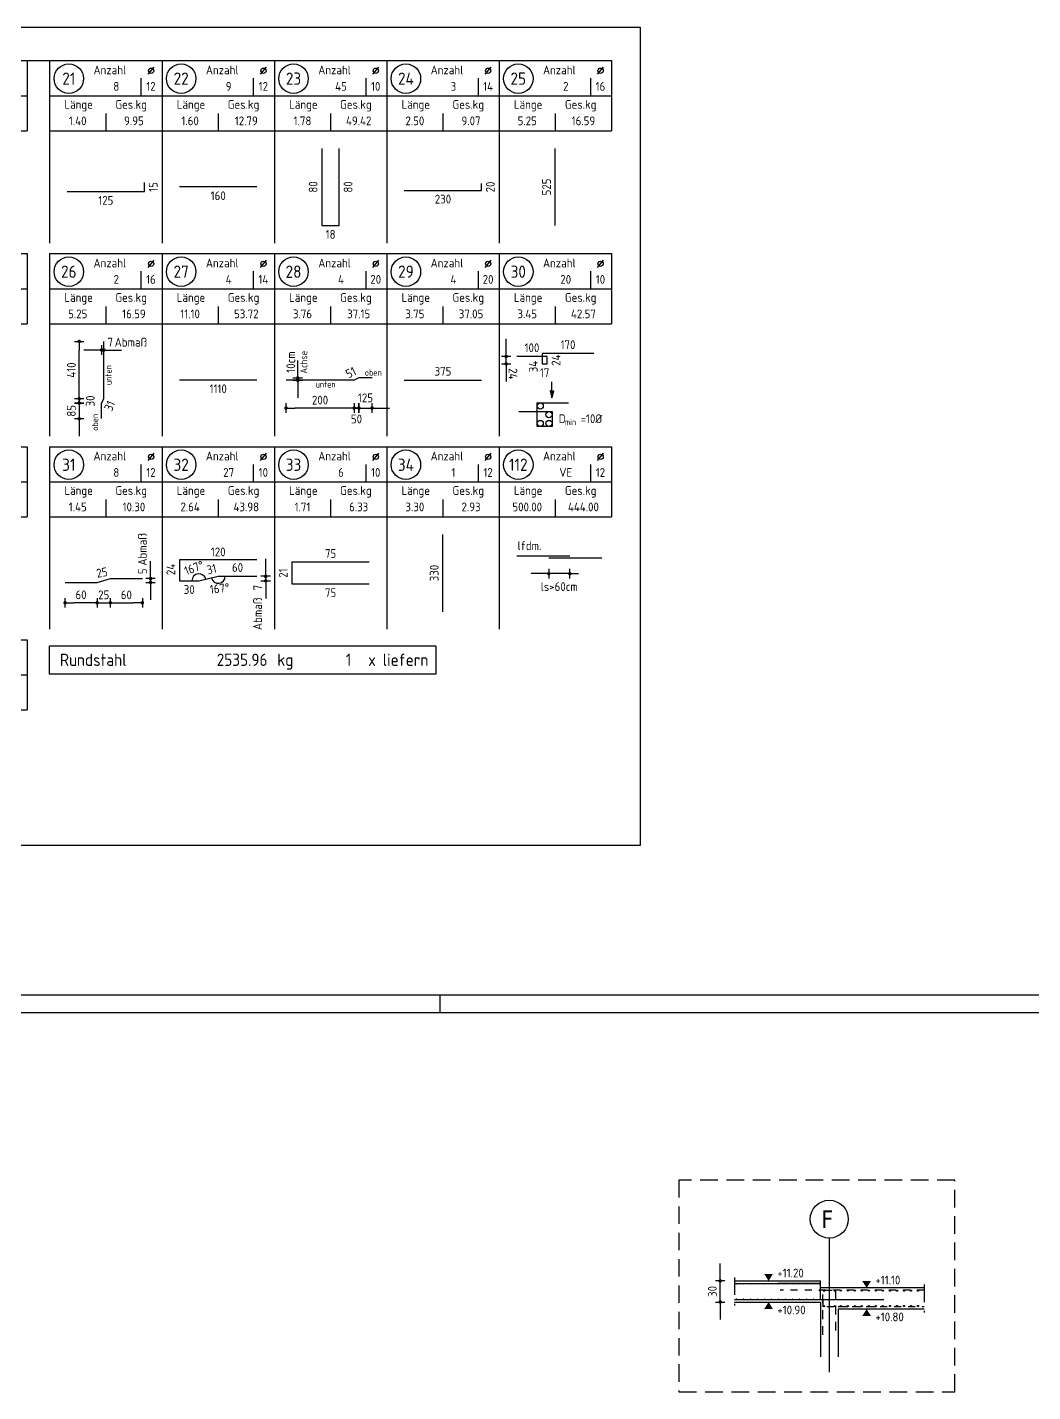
# Model space of a CAD drawing. Extents: x -10 to 101, y -7 to 49.
# Drawn here: x 34.58 to 48.89, y -5.4 to 14.04 of the extents above; entities that cross this region are included whole.
import ezdxf
from ezdxf.enums import TextEntityAlignment as Align

# ---------------------------------------------------------------- set-up
doc = ezdxf.new("R2010")
doc.units = 0
doc.header["$LTSCALE"] = 0.5
for name, pattern in [('AUSGEZOGEN', [1000.01, 1000, 0.01]), ('DASHED', [0.75, 0.5, -0.25]), ('DOT', [0.175, 0.05, -0.125]), ('HIDDEN', [0.375, 0.25, -0.125]), ('HIDDEN2', [0.187, 0.125, -0.062]), ('STRICHLINIE', [0.75, 0.5, -0.25])]:
    doc.linetypes.add(name, pattern=pattern)
for name, color, linetype in [('ACHSEN', 7, 'Continuous'), ('BETON', 7, 'Continuous'), ('DETAIL', 7, 'Continuous'), ('HILFE', 7, 'Continuous'), ('koten', 7, 'Continuous'), ('MASSE', 7, 'Continuous'), ('RAHMEN', 7, 'Continuous'), ('RND', 7, 'Continuous'), ('RND_BILD', 7, 'Continuous'), ('SFP_Achsen', 7, 'Continuous'), ('TEXT', 7, 'Continuous')]:
    doc.layers.add(name, color=color, linetype=linetype)
doc.layers.add('NOPLOT', color=7, linetype='Continuous', plot=False)
doc.styles.add('helv', font='tahoma.ttf')
doc.styles.add('txt', font='isocp.shx')
doc.dimstyles.new('DOT_I', dxfattribs={"dimscale": 0.5, "dimtxt": 0.25, "dimasz": 0.25, "dimexe": 0.1, "dimexo": 0.3, "dimgap": 0.1, "dimtad": 1, "dimdec": 3, "dimzin": 3, "dimtxsty": 'txt', "dimblk": 'DOT', "dimblk1": 'DOT', "dimblk2": 'DOT', "dimsah": 1, "dimcen": 0.1, "dimse1": 1, "dimse2": 1, "dimazin": 0, "dimtfac": 1, "dimtdec": 4, "dimtix": 1, "dimtmove": 2, "dimatfit": 3, "dimfxl": 0, "dimtvp": 1, "dimtolj": 1, "dimtzin": 0, "dimarcsym": 0})

# ---------------------------------------------------------------- blocks, each defined once
blk = doc.blocks.new('DINA0')
at = {"layer": 'RAHMEN', "color": 5}
blk.add_line((2, 0.5), (118.4, 0.5), dxfattribs=at)
at = {"layer": 'RAHMEN', "color": 7}
blk.add_line((80.9, 0.5), (80.9, 0), dxfattribs=at)
at = {"layer": 'RAHMEN'}
blk.add_line((0, 0), (118.9, 0), dxfattribs=at)
blk = doc.blocks.new('DOT')
at = {"layer": 'MASSE', "color": 7, "linetype": 'Continuous'}
for p, q in [((0, 0), (-1, 0)), ((0, 0.54), (0, -0.54))]:
    blk.add_line(p, q, dxfattribs=at)
at = {"layer": 'MASSE', "color": 7, "linetype": 'Continuous', "const_width": 0.2}
blk.add_lwpolyline([(-0.1, 0, 1), (0.1, 0, 1)], format="xyb", close=True, dxfattribs=at)
blk = doc.blocks.new('*D63')
at = {"layer": 'Defpoints', "color": 0, "linetype": 'AUSGEZOGEN', "transparency": 16777216}
for p in [(41.396, 9.345), (41.396, 9.345), (41.546, 9.241)]:
    blk.add_point(p, dxfattribs=at)
at = {"layer": 'RND_BILD', "color": 0, "linetype": 'AUSGEZOGEN', "lineweight": -2, "transparency": 16777216}
for p, q in [((41.396, 9.47), (41.396, 9.595)), ((41.396, 9.241), (41.396, 9.345)), ((41.396, 9.116), (41.396, 8.991))]:
    blk.add_line(p, q, dxfattribs=at)
at = {"layer": 'RND_BILD', "color": 0, "linetype": 'AUSGEZOGEN', "lineweight": -2, "transparency": 16777216, "xscale": 0.125, "yscale": 0.125, "zscale": 0.125}
for p, rotation in [((41.396, 9.345), 270.0000055827327), ((41.396, 9.241), 90.00000558273265)]:
    blk.add_blockref('DOT', p, dxfattribs=dict(at, rotation=rotation))
at = {"layer": 'RND_BILD', "color": 0, "linetype": 'AUSGEZOGEN', "transparency": 16777216, "insert": (41.493, 9.099), "char_height": 0.125, "attachment_point": 5, "rotation": 270, "style": 'txt'}
blk.add_mtext('\\A1;24', dxfattribs=at)
blk = doc.blocks.new('Pfeillinie')
at = {"layer": 'TEXT', "linetype": 'Continuous'}
blk.add_hatch(color=7, dxfattribs=at).paths.add_polyline_path([(0, 0), (-0.8, 0.2), (-0.8, 0), (-0.8, -0.2)])
at = {"layer": 'TEXT', "color": 7, "linetype": 'Continuous'}
for p, q in [((-0.8, 0), (-0.8, 0.2)), ((-0.8, 0.2), (0, 0)), ((-0.8, 0), (-0.8, -0.2)), ((-0.8, -0.2), (0, 0))]:
    blk.add_line(p, q, dxfattribs=at)
blk = doc.blocks.new('okrd_o')
at = {"layer": 'koten', "color": 7, "linetype": 'Continuous'}
blk.add_solid([(-0.125, 0.202), (0.125, 0.202), (0, 0)], dxfattribs=at)
at = {"layer": 'koten', "style": 'txt'}
blk.add_attdef('OKRD', (0.25, 0.1), '', height=0.25, dxfattribs=at)
blk = doc.blocks.new('okrd_u')
at = {"layer": 'koten', "color": 7, "linetype": 'Continuous'}
blk.add_solid([(-0.125, -0.202), (0.125, -0.202), (0, 0)], dxfattribs=at)
at = {"layer": 'koten', "style": 'txt'}
blk.add_attdef('OKRD', (0.25, -0.35), '', height=0.25, dxfattribs=at)
blk = doc.blocks.new('*D66')
at = {"layer": 'Defpoints', "color": 0, "linetype": 'AUSGEZOGEN', "transparency": 16777216}
for p in [(44.444, -3.824), (44.444, -3.824), (44.444, -4.124)]:
    blk.add_point(p, dxfattribs=at)
at = {"layer": 'MASSE', "color": 0, "linetype": 'AUSGEZOGEN', "lineweight": -2, "transparency": 16777216}
for p, q in [((44.444, -3.699), (44.444, -3.574)), ((44.444, -4.124), (44.444, -3.824)), ((44.444, -4.249), (44.444, -4.374))]:
    blk.add_line(p, q, dxfattribs=at)
at = {"layer": 'MASSE', "color": 0, "linetype": 'AUSGEZOGEN', "lineweight": -2, "transparency": 16777216, "xscale": 0.125, "yscale": 0.125, "zscale": 0.125}
for p, rotation in [((44.444, -3.824), 270), ((44.444, -4.124), 90)]:
    blk.add_blockref('DOT', p, dxfattribs=dict(at, rotation=rotation))
at = {"layer": 'MASSE', "color": 0, "linetype": 'AUSGEZOGEN', "transparency": 16777216, "insert": (44.332, -3.974), "char_height": 0.125, "attachment_point": 5, "rotation": 90, "style": 'txt'}
blk.add_mtext('\\A1;30', dxfattribs=at)
blk = doc.blocks.new('RND_LIS2')
at = {"layer": 'RND', "color": 3, "linetype": 'Continuous'}
for p, q in [((0, 0), (0, -5.2)), ((0, 0), (3.2, 0)), ((3.2, 0), (3.2, -2)), ((2.6, -0.503), (2.6, -1)), ((0, -1), (3.2, -1)), ((1.6, -1.503), (1.6, -2)), ((0, -2), (3.2, -2))]:
    blk.add_line(p, q, dxfattribs=at)
at = {"layer": 'RND', "color": 7, "linetype": 'Continuous'}
blk.add_line((2.805, -0.39), (2.973, -0.186), dxfattribs=at)
at = {"layer": 'RND', "color": 1, "linetype": 'Continuous'}
blk.add_circle((0.545, -0.513), 0.42, dxfattribs=at)
at = {"layer": 'RND', "color": 7, "linetype": 'Continuous'}
blk.add_circle((2.889, -0.288), 0.075, dxfattribs=at)
at = {"layer": 'RND', "color": 7, "linetype": 'Continuous', "style": 'txt'}
for s, p in [('Anzahl', (1.249, -0.391)), ('Länge', (0.42, -1.373)), ('Ges.kg', (1.872, -1.373))]:
    blk.add_text(s, height=0.25, dxfattribs=at).set_placement(p)
at = {"layer": 'RND', "color": 1, "linetype": 'Continuous', "style": 'txt'}
blk.add_attdef('POS1', text='', height=0.35, dxfattribs=at).set_placement((0.545, -0.513), align=Align.MIDDLE)
at = {"layer": 'RND', "color": 7, "linetype": 'Continuous', "style": 'txt'}
for tag, p in [('STK1', (1.897, -0.859)), ('DS1', (2.885, -0.859)), ('LANG1', (0.8, -1.841)), ('GEW', (2.4, -1.841))]:
    blk.add_attdef(tag, text='', height=0.25, dxfattribs=at).set_placement(p, align=Align.CENTER)
blk = doc.blocks.new('*D89')
at = {"layer": 'Defpoints', "color": 0, "linetype": 'AUSGEZOGEN', "transparency": 16777216}
for p in [(35.317, 9.56), (35.317, 9.56), (35.317, 8.744)]:
    blk.add_point(p, dxfattribs=at)
at = {"layer": 'MASSE', "color": 0, "linetype": 'AUSGEZOGEN', "lineweight": -2, "transparency": 16777216}
blk.add_line((35.317, 8.869), (35.317, 9.435), dxfattribs=at)
at = {"layer": 'MASSE', "color": 0, "linetype": 'AUSGEZOGEN', "lineweight": -2, "transparency": 16777216, "xscale": 0.125, "yscale": 0.125, "zscale": 0.125}
for p, rotation in [((35.317, 9.56), 90), ((35.317, 8.744), 270)]:
    blk.add_blockref('DOT', p, dxfattribs=dict(at, rotation=rotation))
at = {"layer": 'MASSE', "color": 0, "linetype": 'AUSGEZOGEN', "transparency": 16777216, "insert": (35.205, 9.152), "char_height": 0.125, "attachment_point": 5, "rotation": 90, "style": 'txt'}
blk.add_mtext('\\A1;410', dxfattribs=at)
blk = doc.blocks.new('*D90')
at = {"layer": 'Defpoints', "color": 0, "linetype": 'AUSGEZOGEN', "transparency": 16777216}
for p in [(35.317, 8.744), (35.317, 8.681), (35.317, 8.681)]:
    blk.add_point(p, dxfattribs=at)
at = {"layer": 'MASSE', "color": 0, "linetype": 'AUSGEZOGEN', "lineweight": -2, "transparency": 16777216}
for p, q in [((35.317, 8.869), (35.317, 8.994)), ((35.317, 8.744), (35.317, 8.681)), ((35.317, 8.556), (35.317, 8.431))]:
    blk.add_line(p, q, dxfattribs=at)
at = {"layer": 'MASSE', "color": 0, "linetype": 'AUSGEZOGEN', "lineweight": -2, "transparency": 16777216, "xscale": 0.125, "yscale": 0.125, "zscale": 0.125}
for p, rotation in [((35.317, 8.744), 270), ((35.317, 8.681), 90)]:
    blk.add_blockref('DOT', p, dxfattribs=dict(at, rotation=rotation))
at = {"layer": 'MASSE', "color": 0, "linetype": 'AUSGEZOGEN', "transparency": 16777216, "insert": (35.474, 8.712), "char_height": 0.125, "attachment_point": 5, "rotation": 90, "style": 'txt'}
blk.add_mtext('\\A1;30', dxfattribs=at)
blk = doc.blocks.new('*D91')
at = {"layer": 'Defpoints', "color": 0, "linetype": 'AUSGEZOGEN', "transparency": 16777216}
for p in [(35.317, 8.681), (35.317, 8.46), (35.317, 8.46)]:
    blk.add_point(p, dxfattribs=at)
at = {"layer": 'MASSE', "color": 0, "linetype": 'AUSGEZOGEN', "lineweight": -2, "transparency": 16777216}
for p, q in [((35.317, 8.806), (35.317, 8.931)), ((35.317, 8.681), (35.317, 8.46)), ((35.317, 8.335), (35.317, 8.21))]:
    blk.add_line(p, q, dxfattribs=at)
at = {"layer": 'MASSE', "color": 0, "linetype": 'AUSGEZOGEN', "lineweight": -2, "transparency": 16777216, "xscale": 0.125, "yscale": 0.125, "zscale": 0.125}
for p, rotation in [((35.317, 8.681), 270), ((35.317, 8.46), 90)]:
    blk.add_blockref('DOT', p, dxfattribs=dict(at, rotation=rotation))
at = {"layer": 'MASSE', "color": 0, "linetype": 'AUSGEZOGEN', "transparency": 16777216, "insert": (35.205, 8.571), "char_height": 0.125, "attachment_point": 5, "rotation": 90, "style": 'txt'}
blk.add_mtext('\\A1;85', dxfattribs=at)
blk = doc.blocks.new('*D92')
at = {"layer": 'Defpoints', "color": 0, "linetype": 'AUSGEZOGEN', "transparency": 16777216}
for p in [(35.635, 9.437), (35.635, 9.437), (35.669, 9.437)]:
    blk.add_point(p, dxfattribs=at)
at = {"layer": 'MASSE', "color": 0, "linetype": 'AUSGEZOGEN', "lineweight": -2, "transparency": 16777216}
for p, q in [((35.51, 9.437), (35.385, 9.437)), ((35.669, 9.437), (35.635, 9.437)), ((35.794, 9.437), (35.919, 9.437))]:
    blk.add_line(p, q, dxfattribs=at)
at = {"layer": 'MASSE', "color": 0, "linetype": 'AUSGEZOGEN', "lineweight": -2, "transparency": 16777216, "xscale": 0.125, "yscale": 0.125, "zscale": 0.125}
blk.add_blockref('DOT', (35.635, 9.437), dxfattribs=at)
at = {"layer": 'MASSE', "color": 0, "linetype": 'AUSGEZOGEN', "lineweight": -2, "transparency": 16777216, "xscale": 0.125, "yscale": 0.125, "zscale": 0.125, "rotation": 180}
blk.add_blockref('DOT', (35.669, 9.437), dxfattribs=at)
at = {"layer": 'MASSE', "color": 0, "linetype": 'AUSGEZOGEN', "transparency": 16777216, "insert": (35.758, 9.549), "char_height": 0.125, "attachment_point": 5, "style": 'txt'}
blk.add_mtext('\\A1;7', dxfattribs=at)
blk = doc.blocks.new('*D93')
at = {"layer": 'Defpoints', "color": 0, "linetype": 'AUSGEZOGEN', "transparency": 16777216}
for p in [(38.428, 9.039), (38.428, 9.039), (38.428, 9.007)]:
    blk.add_point(p, dxfattribs=at)
at = {"layer": 'RND_BILD', "color": 0, "linetype": 'AUSGEZOGEN', "lineweight": -2, "transparency": 16777216}
for p, q in [((38.428, 9.164), (38.428, 9.289)), ((38.428, 9.007), (38.428, 9.039)), ((38.428, 8.882), (38.428, 8.757))]:
    blk.add_line(p, q, dxfattribs=at)
at = {"layer": 'RND_BILD', "color": 0, "linetype": 'AUSGEZOGEN', "lineweight": -2, "transparency": 16777216, "xscale": 0.125, "yscale": 0.125, "zscale": 0.125}
for p, rotation in [((38.428, 9.039), 270), ((38.428, 9.007), 90)]:
    blk.add_blockref('DOT', p, dxfattribs=dict(at, rotation=rotation))
at = {"layer": 'RND_BILD', "color": 0, "linetype": 'AUSGEZOGEN', "transparency": 16777216, "insert": (38.33, 9.267), "char_height": 0.125, "attachment_point": 5, "rotation": 90, "style": 'txt'}
blk.add_mtext('\\A1;10cm', dxfattribs=at)
blk = doc.blocks.new('*D94')
at = {"layer": 'Defpoints', "color": 0, "linetype": 'AUSGEZOGEN', "transparency": 16777216}
for p in [(38.262, 8.611), (38.262, 8.611), (39.231, 8.611)]:
    blk.add_point(p, dxfattribs=at)
at = {"layer": 'MASSE', "color": 0, "linetype": 'AUSGEZOGEN', "lineweight": -2, "transparency": 16777216}
blk.add_line((39.106, 8.611), (38.387, 8.611), dxfattribs=at)
at = {"layer": 'MASSE', "color": 0, "linetype": 'AUSGEZOGEN', "lineweight": -2, "transparency": 16777216, "xscale": 0.125, "yscale": 0.125, "zscale": 0.125, "rotation": 180}
blk.add_blockref('DOT', (38.262, 8.611), dxfattribs=at)
at = {"layer": 'MASSE', "color": 0, "linetype": 'AUSGEZOGEN', "lineweight": -2, "transparency": 16777216, "xscale": 0.125, "yscale": 0.125, "zscale": 0.125}
blk.add_blockref('DOT', (39.231, 8.611), dxfattribs=at)
at = {"layer": 'MASSE', "color": 0, "linetype": 'AUSGEZOGEN', "transparency": 16777216, "insert": (38.746, 8.724), "char_height": 0.125, "attachment_point": 5, "style": 'txt'}
blk.add_mtext('\\A1;200', dxfattribs=at)
blk = doc.blocks.new('*D95')
at = {"layer": 'Defpoints', "color": 0, "linetype": 'AUSGEZOGEN', "transparency": 16777216}
for p in [(39.231, 8.611), (39.3, 8.611), (39.3, 8.611)]:
    blk.add_point(p, dxfattribs=at)
at = {"layer": 'MASSE', "color": 0, "linetype": 'AUSGEZOGEN', "lineweight": -2, "transparency": 16777216}
for p, q in [((39.106, 8.611), (38.981, 8.611)), ((39.231, 8.611), (39.3, 8.611)), ((39.425, 8.611), (39.55, 8.611))]:
    blk.add_line(p, q, dxfattribs=at)
at = {"layer": 'MASSE', "color": 0, "linetype": 'AUSGEZOGEN', "lineweight": -2, "transparency": 16777216, "xscale": 0.125, "yscale": 0.125, "zscale": 0.125}
blk.add_blockref('DOT', (39.231, 8.611), dxfattribs=at)
at = {"layer": 'MASSE', "color": 0, "linetype": 'AUSGEZOGEN', "lineweight": -2, "transparency": 16777216, "xscale": 0.125, "yscale": 0.125, "zscale": 0.125, "rotation": 180}
blk.add_blockref('DOT', (39.3, 8.611), dxfattribs=at)
at = {"layer": 'MASSE', "color": 0, "linetype": 'AUSGEZOGEN', "transparency": 16777216, "insert": (39.265, 8.455), "char_height": 0.125, "attachment_point": 5, "style": 'txt'}
blk.add_mtext('\\A1;50', dxfattribs=at)
blk = doc.blocks.new('*D96')
at = {"layer": 'Defpoints', "color": 0, "linetype": 'AUSGEZOGEN', "transparency": 16777216}
for p in [(39.3, 8.611), (39.486, 8.611), (39.486, 8.611)]:
    blk.add_point(p, dxfattribs=at)
at = {"layer": 'MASSE', "color": 0, "linetype": 'AUSGEZOGEN', "lineweight": -2, "transparency": 16777216}
for p, q in [((39.175, 8.611), (39.05, 8.611)), ((39.3, 8.611), (39.486, 8.611)), ((39.611, 8.611), (39.736, 8.611))]:
    blk.add_line(p, q, dxfattribs=at)
at = {"layer": 'MASSE', "color": 0, "linetype": 'AUSGEZOGEN', "lineweight": -2, "transparency": 16777216, "xscale": 0.125, "yscale": 0.125, "zscale": 0.125}
blk.add_blockref('DOT', (39.3, 8.611), dxfattribs=at)
at = {"layer": 'MASSE', "color": 0, "linetype": 'AUSGEZOGEN', "lineweight": -2, "transparency": 16777216, "xscale": 0.125, "yscale": 0.125, "zscale": 0.125, "rotation": 180}
blk.add_blockref('DOT', (39.486, 8.611), dxfattribs=at)
at = {"layer": 'MASSE', "color": 0, "linetype": 'AUSGEZOGEN', "transparency": 16777216, "insert": (39.393, 8.756), "char_height": 0.125, "attachment_point": 5, "style": 'txt'}
blk.add_mtext('\\A1;125', dxfattribs=at)
blk = doc.blocks.new('*D97')
at = {"layer": 'Defpoints', "color": 0, "linetype": 'AUSGEZOGEN', "transparency": 16777216}
for p in [(35.116, 5.837), (35.116, 5.837), (35.571, 5.837)]:
    blk.add_point(p, dxfattribs=at)
at = {"layer": 'MASSE', "color": 0, "linetype": 'AUSGEZOGEN', "lineweight": -2, "transparency": 16777216}
blk.add_line((35.446, 5.837), (35.241, 5.837), dxfattribs=at)
at = {"layer": 'MASSE', "color": 0, "linetype": 'AUSGEZOGEN', "lineweight": -2, "transparency": 16777216, "xscale": 0.125, "yscale": 0.125, "zscale": 0.125, "rotation": 180}
blk.add_blockref('DOT', (35.116, 5.837), dxfattribs=at)
at = {"layer": 'MASSE', "color": 0, "linetype": 'AUSGEZOGEN', "lineweight": -2, "transparency": 16777216, "xscale": 0.125, "yscale": 0.125, "zscale": 0.125}
blk.add_blockref('DOT', (35.571, 5.837), dxfattribs=at)
at = {"layer": 'MASSE', "color": 0, "linetype": 'AUSGEZOGEN', "transparency": 16777216, "insert": (35.343, 5.95), "char_height": 0.125, "attachment_point": 5, "style": 'txt'}
blk.add_mtext('\\A1;60', dxfattribs=at)
blk = doc.blocks.new('*D98')
at = {"layer": 'Defpoints', "color": 0, "linetype": 'AUSGEZOGEN', "transparency": 16777216}
for p in [(35.571, 5.837), (35.76, 5.837), (35.76, 5.837)]:
    blk.add_point(p, dxfattribs=at)
at = {"layer": 'MASSE', "color": 0, "linetype": 'AUSGEZOGEN', "lineweight": -2, "transparency": 16777216}
for p, q in [((35.446, 5.837), (35.321, 5.837)), ((35.571, 5.837), (35.76, 5.837)), ((35.885, 5.837), (36.01, 5.837))]:
    blk.add_line(p, q, dxfattribs=at)
at = {"layer": 'MASSE', "color": 0, "linetype": 'AUSGEZOGEN', "lineweight": -2, "transparency": 16777216, "xscale": 0.125, "yscale": 0.125, "zscale": 0.125}
blk.add_blockref('DOT', (35.571, 5.837), dxfattribs=at)
at = {"layer": 'MASSE', "color": 0, "linetype": 'AUSGEZOGEN', "lineweight": -2, "transparency": 16777216, "xscale": 0.125, "yscale": 0.125, "zscale": 0.125, "rotation": 180}
blk.add_blockref('DOT', (35.76, 5.837), dxfattribs=at)
at = {"layer": 'MASSE', "color": 0, "linetype": 'AUSGEZOGEN', "transparency": 16777216, "insert": (35.666, 5.95), "char_height": 0.125, "attachment_point": 5, "style": 'txt'}
blk.add_mtext('\\A1;25', dxfattribs=at)
blk = doc.blocks.new('*D99')
at = {"layer": 'Defpoints', "color": 0, "linetype": 'AUSGEZOGEN', "transparency": 16777216}
for p in [(35.76, 5.837), (36.216, 5.837), (36.216, 5.837)]:
    blk.add_point(p, dxfattribs=at)
at = {"layer": 'MASSE', "color": 0, "linetype": 'AUSGEZOGEN', "lineweight": -2, "transparency": 16777216}
blk.add_line((35.885, 5.837), (36.091, 5.837), dxfattribs=at)
at = {"layer": 'MASSE', "color": 0, "linetype": 'AUSGEZOGEN', "lineweight": -2, "transparency": 16777216, "xscale": 0.125, "yscale": 0.125, "zscale": 0.125, "rotation": 180}
blk.add_blockref('DOT', (35.76, 5.837), dxfattribs=at)
at = {"layer": 'MASSE', "color": 0, "linetype": 'AUSGEZOGEN', "lineweight": -2, "transparency": 16777216, "xscale": 0.125, "yscale": 0.125, "zscale": 0.125}
blk.add_blockref('DOT', (36.216, 5.837), dxfattribs=at)
at = {"layer": 'MASSE', "color": 0, "linetype": 'AUSGEZOGEN', "transparency": 16777216, "insert": (35.988, 5.95), "char_height": 0.125, "attachment_point": 5, "style": 'txt'}
blk.add_mtext('\\A1;60', dxfattribs=at)
blk = doc.blocks.new('*D100')
at = {"layer": 'Defpoints', "color": 0, "linetype": 'AUSGEZOGEN', "transparency": 16777216}
for p in [(36.333, 6.181), (36.333, 6.127), (36.333, 6.127)]:
    blk.add_point(p, dxfattribs=at)
at = {"layer": 'MASSE', "color": 0, "linetype": 'AUSGEZOGEN', "lineweight": -2, "transparency": 16777216}
for p, q in [((36.333, 6.306), (36.333, 6.431)), ((36.333, 6.181), (36.333, 6.127)), ((36.333, 6.002), (36.333, 5.877))]:
    blk.add_line(p, q, dxfattribs=at)
at = {"layer": 'MASSE', "color": 0, "linetype": 'AUSGEZOGEN', "lineweight": -2, "transparency": 16777216, "xscale": 0.125, "yscale": 0.125, "zscale": 0.125}
for p, rotation in [((36.333, 6.181), 270), ((36.333, 6.127), 90)]:
    blk.add_blockref('DOT', p, dxfattribs=dict(at, rotation=rotation))
at = {"layer": 'MASSE', "color": 0, "linetype": 'AUSGEZOGEN', "transparency": 16777216, "insert": (36.221, 6.285), "char_height": 0.125, "attachment_point": 5, "rotation": 90, "style": 'txt'}
blk.add_mtext('\\A1;5', dxfattribs=at)
blk = doc.blocks.new('*D101')
at = {"layer": 'Defpoints', "color": 0, "linetype": 'AUSGEZOGEN', "transparency": 16777216}
for p in [(37.057, 6.243), (36.884, 6.15), (37.021, 6.15), (37.159, 6.182)]:
    blk.add_point(p, dxfattribs=at)
at = {"layer": 'RND_BILD', "color": 0, "linetype": 'AUSGEZOGEN', "lineweight": -2, "transparency": 16777216}
blk.add_arc((37.021, 6.15), 0.1, 13.134, 180, dxfattribs=at)
at = {"layer": 'RND_BILD', "color": 0, "linetype": 'AUSGEZOGEN', "transparency": 16777216, "insert": (36.951, 6.334), "char_height": 0.125, "attachment_point": 5, "rotation": 20.9184, "style": 'txt'}
blk.add_mtext('\\A1;167°', dxfattribs=at)
blk = doc.blocks.new('*D102')
at = {"layer": 'Defpoints', "color": 0, "linetype": 'AUSGEZOGEN', "transparency": 16777216}
for p in [(37.159, 6.182), (37.26, 6.121), (37.296, 6.214), (37.571, 6.214)]:
    blk.add_point(p, dxfattribs=at)
at = {"layer": 'RND_BILD', "color": 0, "linetype": 'AUSGEZOGEN', "lineweight": -2, "transparency": 16777216}
blk.add_arc((37.296, 6.214), 0.1, 193.134, 0, dxfattribs=at)
at = {"layer": 'RND_BILD', "color": 0, "linetype": 'AUSGEZOGEN', "transparency": 16777216, "insert": (37.316, 6.041), "char_height": 0.125, "attachment_point": 5, "rotation": 6.567, "style": 'txt'}
blk.add_mtext('\\A1;167°', dxfattribs=at)
blk = doc.blocks.new('*D103')
at = {"layer": 'Defpoints', "color": 0, "linetype": 'AUSGEZOGEN', "transparency": 16777216}
for p in [(37.972, 6.214), (37.972, 6.214), (37.972, 6.15)]:
    blk.add_point(p, dxfattribs=at)
at = {"layer": 'MASSE', "color": 0, "linetype": 'AUSGEZOGEN', "lineweight": -2, "transparency": 16777216}
for p, q in [((37.972, 6.339), (37.972, 6.464)), ((37.972, 6.15), (37.972, 6.214)), ((37.972, 6.025), (37.972, 5.9))]:
    blk.add_line(p, q, dxfattribs=at)
at = {"layer": 'MASSE', "color": 0, "linetype": 'AUSGEZOGEN', "lineweight": -2, "transparency": 16777216, "xscale": 0.125, "yscale": 0.125, "zscale": 0.125}
for p, rotation in [((37.972, 6.214), 270), ((37.972, 6.15), 90)]:
    blk.add_blockref('DOT', p, dxfattribs=dict(at, rotation=rotation))
at = {"layer": 'MASSE', "color": 0, "linetype": 'AUSGEZOGEN', "transparency": 16777216, "insert": (37.859, 6.053), "char_height": 0.125, "attachment_point": 5, "rotation": 90, "style": 'txt'}
blk.add_mtext('\\A1;7', dxfattribs=at)
blk = doc.blocks.new('RND_SUM')
at = {"layer": 'RND', "color": 5, "linetype": 'Continuous'}
for p, q in [((0, 0), (0, 0.8)), ((11, 0.8), (0, 0.8)), ((11, 0.8), (11, 0)), ((11, 0), (0, 0))]:
    blk.add_line(p, q, dxfattribs=at)
at = {"layer": 'RND', "color": 1, "linetype": 'Continuous', "style": 'txt'}
for s, p in [('Rundstahl', (0.292, 0.235)), ('kg', (6.483, 0.235))]:
    blk.add_text(s, height=0.35, dxfattribs=at).set_placement(p)
blk.add_text('x liefern', height=0.35, dxfattribs=at).set_placement((10.784, 0.235), align=Align.RIGHT)
for tag, p in [('RND-S', (6.203, 0.235)), ('RND-Z', (8.59, 0.235))]:
    blk.add_attdef(tag, text='', height=0.35, dxfattribs=at).set_placement(p, align=Align.RIGHT)

msp = doc.modelspace()

# ---------------------------------------------------------------- linework, layer by layer
at = {"layer": 'ACHSEN', "color": 140, "linetype": 'AUSGEZOGEN'}
msp.add_line((45.9964, -3.2145), (45.9964, -5.1242), dxfattribs=at)
at = {"layer": 'BETON', "color": 6, "linetype": 'AUSGEZOGEN'}
for p, q in [((44.6464, -3.8242), (45.8714, -3.8242)), ((45.8714, -3.9242), (45.8714, -3.8242)), ((47.3464, -3.9242), (45.8714, -3.9242)), ((44.6464, -4.1242), (45.8714, -4.1242)), ((45.8714, -4.1242), (45.8714, -4.9043)), ((46.1214, -4.2242), (46.1214, -4.9043)), ((47.3464, -4.2242), (46.1214, -4.2242))]:
    msp.add_line(p, q, dxfattribs=at)
at = {"layer": 'DETAIL', "color": 102, "linetype": 'STRICHLINIE'}
msp.add_lwpolyline([(43.8547, -2.3869), (43.8547, -5.402), (47.7837, -5.402), (47.7837, -2.3869)], close=True, dxfattribs=at)
at = {"layer": 'DETAIL', "color": 102, "linetype": 'AUSGEZOGEN'}
for centre in [(41.8809, 8.6404), (42.0056, 8.5157), (41.8809, 8.3915), (42.0056, 8.3915)]:
    msp.add_circle(centre, 0.0442, dxfattribs=at)
at = {"layer": 'HILFE', "color": 102, "linetype": 'DASHED'}
for p, q in [((44.6464, -3.7742), (44.6464, -4.1742)), ((47.3464, -3.8742), (47.3464, -4.2742))]:
    msp.add_line(p, q, dxfattribs=at)
at = {"layer": 'MASSE', "color": 7, "linetype": 'Continuous'}
for p, q in [((41.8778, 6.2518), (41.7528, 6.2518)), ((42.3019, 6.2518), (42.0028, 6.2518))]:
    msp.add_line(p, q, dxfattribs=at)
at = {"layer": 'NOPLOT', "color": 191, "linetype": 'AUSGEZOGEN'}
msp.add_line((34.5777, 13.5603), (34.896, 13.5603), dxfattribs=at)
at = {"layer": 'RND', "color": 102, "linetype": 'AUSGEZOGEN'}
msp.add_lwpolyline([(42.0459, 8.755), (42.0459, 8.983)], dxfattribs=at)
at = {"layer": 'RND', "color": 1, "linetype": 'AUSGEZOGEN'}
for points in [[(44.6464, -3.8592), (45.8464, -3.8592)], [(45.2664, -3.8542), (45.8664, -3.8542), (45.8664, -4.0942), (45.7664, -4.0942)], [(44.6464, -4.0892), (46.7714, -4.0892)]]:
    msp.add_lwpolyline(points, dxfattribs=at)
at = {"layer": 'RND', "color": 7, "linetype": 'AUSGEZOGEN', "const_width": 0.008}
for points in [[(44.6776, -3.8672, -1), (44.6696, -3.8672, -1)], [(44.7776, -3.8672, -1), (44.7696, -3.8672, -1)], [(44.8776, -3.8672, -1), (44.8696, -3.8672, -1)], [(44.9776, -3.8672, -1), (44.9696, -3.8672, -1)], [(45.0776, -3.8672, -1), (45.0696, -3.8672, -1)], [(45.1776, -3.8672, -1), (45.1696, -3.8672, -1)], [(45.2776, -3.8672, -1), (45.2696, -3.8672, -1)], [(45.3776, -3.8672, -1), (45.3696, -3.8672, -1)], [(45.4776, -3.8672, -1), (45.4696, -3.8672, -1)], [(45.5776, -3.8672, -1), (45.5696, -3.8672, -1)], [(45.6776, -3.8672, -1), (45.6696, -3.8672, -1)], [(45.7776, -3.8672, -1), (45.7696, -3.8672, -1)], [(45.8585, -3.8672, -1), (45.8505, -3.8672, -1)], [(44.6776, -4.0812, -1), (44.6696, -4.0812, -1)], [(44.7776, -4.0812, -1), (44.7696, -4.0812, -1)], [(44.8776, -4.0812, -1), (44.8696, -4.0812, -1)], [(44.9776, -4.0812, -1), (44.9696, -4.0812, -1)], [(45.0776, -4.0812, -1), (45.0696, -4.0812, -1)], [(45.1776, -4.0812, -1), (45.1696, -4.0812, -1)], [(45.2776, -4.0812, -1), (45.2696, -4.0812, -1)], [(45.3776, -4.0812, -1), (45.3696, -4.0812, -1)], [(45.4776, -4.0812, -1), (45.4696, -4.0812, -1)], [(45.5776, -4.0812, -1), (45.5696, -4.0812, -1)], [(45.6776, -4.0812, -1), (45.6696, -4.0812, -1)], [(45.7776, -4.0812, -1), (45.7696, -4.0812, -1)], [(45.8585, -3.9642, -1), (45.8505, -3.9642, -1)]]:
    msp.add_lwpolyline(points, format="xyb", close=True, dxfattribs=at)
at = {"layer": 'RND', "color": 7, "linetype": 'HIDDEN2'}
for points in [[(47.3464, -3.9542), (45.2964, -3.9542)], [(46.6614, -4.1942), (45.9114, -4.1942), (45.9114, -4.0942)], [(46.1214, -4.1892), (47.3464, -4.1892)]]:
    msp.add_lwpolyline(points, dxfattribs=at)
at = {"layer": 'RND', "color": 7, "linetype": 'HIDDEN'}
msp.add_lwpolyline([(45.9064, -4.5924), (45.9064, -3.9542), (46.0864, -3.9542), (46.0864, -4.5924)], dxfattribs=at)
at = {"layer": 'RND', "color": 7, "linetype": 'AUSGEZOGEN'}
for centre in [(45.923, -3.9657), (46.0743, -3.9657), (46.1604, -3.9622), (46.2604, -3.9622), (46.3604, -3.9622), (46.4604, -3.9622), (46.5604, -3.9622), (46.6604, -3.9622), (46.7604, -3.9622), (46.8604, -3.9622), (46.9604, -3.9622), (47.0604, -3.9622), (47.1604, -3.9622), (47.2604, -3.9622), (45.923, -4.183), (46.0743, -4.183), (46.1604, -4.1812), (46.2604, -4.1812), (46.3604, -4.1812), (46.4604, -4.1812), (46.5604, -4.1812), (46.6604, -4.1812), (46.7604, -4.1812), (46.8604, -4.1812), (46.9604, -4.1812), (47.0604, -4.1812), (47.1604, -4.1812), (47.2604, -4.1812)]:
    msp.add_circle(centre, 0.008, dxfattribs=at)
at = {"layer": 'RND_BILD', "color": 1, "linetype": 'AUSGEZOGEN'}
for points in [[(38.7723, 12.3103), (38.7723, 11.2103), (39.0198, 11.2103), (39.0198, 12.3103)], [(42.096, 11.2103), (42.096, 12.3103)], [(35.146, 11.6943), (36.246, 11.6943), (36.246, 11.8263)], [(37.846, 11.7603), (36.746, 11.7603)], [(39.946, 11.7125), (41.046, 11.7125), (41.046, 11.8081)], [(35.6351, 8.4603), (35.6351, 8.6808), (35.6689, 8.7437), (35.6689, 9.5603)], [(42.646, 9.3886), (41.9069, 9.3886), (41.9069, 9.2408), (41.9808, 9.2408), (41.9808, 9.3451), (41.546, 9.3451)], [(37.846, 9.0103), (36.746, 9.0103)], [(39.4859, 9.0392), (39.2997, 9.0392), (39.2307, 9.0065), (38.2616, 9.0065)], [(39.946, 9.0103), (41.046, 9.0103)], [(40.496, 5.7103), (40.496, 6.8103)], [(37.846, 6.4503), (36.746, 6.4503), (36.746, 6.1503), (37.021, 6.1503), (37.296, 6.2145), (37.846, 6.2145)], [(39.446, 6.4143), (38.346, 6.4143), (38.346, 6.1063), (39.446, 6.1063)], [(35.1156, 6.1266), (35.5708, 6.1266), (35.7604, 6.1813), (36.2156, 6.1813)]]:
    msp.add_lwpolyline(points, dxfattribs=at)
at = {"layer": 'RND_BILD', "color": 7, "linetype": 'AUSGEZOGEN'}
msp.add_lwpolyline([(41.5774, 8.56), (42.0498, 8.56), (42.0498, 8.3472), (41.8366, 8.3472), (41.8366, 8.6846), (42.2829, 8.6846)], dxfattribs=at)
at = {"layer": 'RND_BILD', "color": 1, "linetype": 'Continuous'}
for points in [[(41.5459, 6.5059), (42.3019, 6.5059)], [(42.0028, 6.4783), (42.7589, 6.4783)]]:
    msp.add_lwpolyline(points, dxfattribs=at)
at = {"layer": 'SFP_Achsen', "color": 7, "linetype": 'AUSGEZOGEN'}
msp.add_circle((45.9964, -2.944), 0.2705, dxfattribs=at)
at = {"layer": 'TEXT', "color": 1, "linetype": 'AUSGEZOGEN'}
msp.add_lwpolyline([(26.2237, 14.0352), (43.3045, 14.0352), (43.3045, 2.3787), (26.2237, 2.3787)], close=True, dxfattribs=at)

# ---------------------------------------------------------------- block references
at = {"xscale": 0.5, "yscale": 0.5, "zscale": 0.5}
msp.add_blockref('DINA0', (0, 0), dxfattribs=at)
at = {"layer": 'koten', "color": 7, "linetype": 'AUSGEZOGEN', "xscale": 0.5, "yscale": 0.5, "zscale": 0.5}
for p, values in [((45.1325, -3.8242), {'OKRD': '+11.20'}), ((46.5284, -3.9242), {'OKRD': '+11.10'})]:
    msp.add_blockref('okrd_o', p, dxfattribs=at).add_auto_attribs(values)
at = {"layer": 'koten', "color": 7, "linetype": 'DASHED', "xscale": 0.5, "yscale": 0.5, "zscale": 0.5}
for p, values in [((45.1325, -4.1242), {'OKRD': '+10.90'}), ((46.5284, -4.2242), {'OKRD': '+10.80'})]:
    msp.add_blockref('okrd_u', p, dxfattribs=at).add_auto_attribs(values)
at = {"layer": 'MASSE', "color": 7, "linetype": 'Continuous', "xscale": 0.125, "yscale": 0.125, "zscale": 0.125}
msp.add_blockref('DOT', (42.0028, 6.2518), dxfattribs=at)
at = {"layer": 'MASSE', "color": 7, "linetype": 'Continuous', "xscale": 0.125, "yscale": 0.125, "zscale": 0.125, "rotation": 180}
msp.add_blockref('DOT', (42.3019, 6.2518), dxfattribs=at)
at = {"layer": 'RND', "color": 102, "linetype": 'AUSGEZOGEN', "xscale": 0.125, "yscale": 0.125, "zscale": 0.125, "rotation": 270}
msp.add_blockref('Pfeillinie', (42.0459, 8.755), dxfattribs=at)
at = {"layer": 'RND_BILD', "color": 7, "linetype": 'AUSGEZOGEN', "xscale": 0.5, "yscale": 0.5, "zscale": 0.5}
for name, p, values in [('RND_LIS2', (32.9777, 13.5603), {'POS1': '5', 'STK1': '91', 'DS1': '10', 'LANG1': '1.07', 'GEW': '60.08'}), ('RND_LIS2', (36.496, 13.5603), {'POS1': '22', 'STK1': '9', 'DS1': '12', 'LANG1': '1.60', 'GEW': '12.79'}), ('RND_LIS2', (38.096, 13.5603), {'POS1': '23', 'STK1': '45', 'DS1': '10', 'LANG1': '1.78', 'GEW': '49.42'}), ('RND_LIS2', (39.696, 13.5603), {'POS1': '24', 'STK1': '3', 'DS1': '14', 'LANG1': '2.50', 'GEW': '9.07'}), ('RND_LIS2', (41.296, 13.5603), {'POS1': '25', 'STK1': '2', 'DS1': '16', 'LANG1': '5.25', 'GEW': '16.59'}), ('RND_LIS2', (32.9777, 10.8103), {'POS1': '10', 'STK1': '6', 'DS1': '12', 'LANG1': '2.15', 'GEW': '11.46'}), ('RND_LIS2', (34.896, 10.8103), {'POS1': '26', 'STK1': '2', 'DS1': '16', 'LANG1': '5.25', 'GEW': '16.59'}), ('RND_LIS2', (36.496, 10.8103), {'POS1': '27', 'STK1': '4', 'DS1': '14', 'LANG1': '11.10', 'GEW': '53.72'}), ('RND_LIS2', (38.096, 10.8103), {'POS1': '28', 'STK1': '4', 'DS1': '20', 'LANG1': '3.76', 'GEW': '37.15'}), ('RND_LIS2', (39.696, 10.8103), {'POS1': '29', 'STK1': '4', 'DS1': '20', 'LANG1': '3.75', 'GEW': '37.05'}), ('RND_LIS2', (41.296, 10.8103), {'POS1': '30', 'STK1': '20', 'DS1': '10', 'LANG1': '3.45', 'GEW': '42.57'}), ('RND_LIS2', (32.9777, 8.0603), {'POS1': '15', 'STK1': '32', 'DS1': '10', 'LANG1': '1.18', 'GEW': '23.30'}), ('RND_LIS2', (34.896, 8.0603), {'POS1': '31', 'STK1': '8', 'DS1': '12', 'LANG1': '1.45', 'GEW': '10.30'}), ('RND_LIS2', (36.496, 8.0603), {'POS1': '32', 'STK1': '27', 'DS1': '10', 'LANG1': '2.64', 'GEW': '43.98'}), ('RND_LIS2', (38.096, 8.0603), {'POS1': '33', 'STK1': '6', 'DS1': '10', 'LANG1': '1.71', 'GEW': '6.33'}), ('RND_LIS2', (39.696, 8.0603), {'POS1': '34', 'STK1': '1', 'DS1': '12', 'LANG1': '3.30', 'GEW': '2.93'}), ('RND_LIS2', (41.296, 8.0603), {'POS1': '112', 'STK1': 'VE', 'DS1': '12', 'LANG1': '500.00', 'GEW': '444.00'}), ('RND_LIS2', (32.9777, 5.3103), {'POS1': '20', 'STK1': '4', 'DS1': '14', 'LANG1': '6.90', 'GEW': '33.40'}), ('RND_SUM', (34.896, 4.8196), {'RND-S': '2535.96', 'RND-Z': '1'})]:
    msp.add_blockref(name, p, dxfattribs=at).add_auto_attribs(values)
at = {"layer": 'RND_BILD', "color": 6, "linetype": 'AUSGEZOGEN', "xscale": 0.5, "yscale": 0.5, "zscale": 0.5}
msp.add_blockref('RND_LIS2', (34.896, 13.5603), dxfattribs=at).add_auto_attribs({'POS1': '21', 'STK1': '8', 'DS1': '12', 'LANG1': '1.40', 'GEW': '9.95'})

# ---------------------------------------------------------------- texts
at = {"layer": 'MASSE', "color": 7, "linetype": 'Continuous', "insert": (42.1524, 6.0676), "char_height": 0.125, "attachment_point": 5, "style": 'txt'}
msp.add_mtext('ls>60cm', dxfattribs=at)
at = {"layer": 'RND_BILD', "color": 7, "linetype": 'AUSGEZOGEN', "style": 'txt'}
for s, rotation, p in [('525', 90, (41.971, 11.7603)), ('15', 90, (36.371, 11.7603)), ('80', 90, (38.6473, 11.7603)), ('80', 90, (39.1448, 11.7603)), ('20', 90, (41.171, 11.7603)), ('100', 0.00001, (41.7634, 9.4701)), ('170', 360, (42.2764, 9.5136)), ('24', 90, (42.1058, 9.293)), ('51', 26.49247, (39.1848, 9.1169)), ('34', 90, (41.7819, 9.2022)), ('31', 66.61388, (35.7503, 8.6424)), ('25', 11.30993, (35.6411, 6.2681)), ('24', 90, (36.621, 6.3115)), ('31', 13.13402, (37.2019, 6.3164)), ('21', 90, (38.221, 6.2603)), ('330', 90, (40.371, 6.2603))]:
    msp.add_text(s, height=0.125, rotation=rotation, dxfattribs=at).set_placement(p, align=Align.MIDDLE)
for s, p in [('160', (37.296, 11.6353)), ('125', (35.696, 11.5693)), ('230', (40.496, 11.5875)), ('18', (38.896, 11.0853)), ('375', (40.496, 9.1353)), ('17', (41.9438, 9.1158)), ('1110', (37.296, 8.8853)), ('120', (37.296, 6.5609)), ('75', (38.896, 6.5393)), ('60', (37.571, 6.3395)), ('30', (36.8835, 6.0253)), ('75', (38.896, 5.9813))]:
    msp.add_text(s, height=0.125, dxfattribs=at).set_placement(p, align=Align.MIDDLE)
at = {"layer": 'SFP_Achsen', "color": 6, "linetype": 'AUSGEZOGEN', "style": 'helv'}
msp.add_text('F', height=0.25, dxfattribs=at).set_placement((45.8823, -3.0684))
at = {"layer": 'TEXT', "color": 7, "linetype": 'AUSGEZOGEN', "style": 'txt'}
for s, p in [('Abmaß', (35.8217, 9.4866)), ('D   =10%%C', (42.1452, 8.3961))]:
    msp.add_text(s, height=0.125, dxfattribs=at).set_placement(p)
for s, height, p in [('Achse', 0.1, (38.5639, 9.1005)), ('Abmaß', 0.125, (36.2788, 6.3667)), ('Abmaß', 0.125, (37.9192, 5.4482))]:
    msp.add_text(s, height=height, rotation=90, dxfattribs=at).set_placement(p)
at = {"layer": 'TEXT', "color": 102, "linetype": 'DOT', "style": 'txt'}
for s, p in [('unten', (35.7776, 8.9383)), ('oben', (35.5869, 8.2874))]:
    msp.add_text(s, height=0.09, rotation=90, dxfattribs=at).set_placement(p)
for s, p in [('oben ', (39.3824, 9.0704)), ('unten', (38.6842, 8.9033))]:
    msp.add_text(s, height=0.09, dxfattribs=at).set_placement(p)
at = {"layer": 'TEXT', "color": 102, "linetype": 'AUSGEZOGEN', "style": 'txt'}
msp.add_text('min', height=0.09, dxfattribs=at).set_placement((42.2286, 8.3665))
at = {"layer": 'TEXT', "color": 7, "linetype": 'Continuous', "style": 'txt'}
msp.add_text('lfdm.', height=0.125, dxfattribs=at).set_placement((41.5592, 6.588))

# ---------------------------------------------------------------- dimensions: what is measured, and where the dimension line sits
at = {"layer": 'MASSE', "color": 7, "linetype": 'AUSGEZOGEN'}
for base, p1, p2, text, picture, middle in [((35.3174, 9.5603), (35.3174, 8.7437), (35.3174, 9.5603), '410', '*D89', (35.2049, 9.152)), ((35.3174, 8.4603), (35.3174, 8.6808), (35.3174, 8.4603), '85', '*D91', (35.2049, 8.5706))]:
    dim = msp.add_linear_dim(base=base, p1=p1, p2=p2, angle=90, text=text, dimstyle='DOT_I', override={"dimdec": 1, "dimlfac": 100}, dxfattribs=at)
    dim.commit()
    dim.dimension.update_dxf_attribs({"geometry": picture, "text_midpoint": middle})
for base, p1, p2, text, picture, middle in [((35.6351, 9.437), (35.6689, 9.437), (35.6351, 9.437), '7', '*D92', (35.7579, 9.5495)), ((39.4859, 8.6115), (39.2997, 8.6115), (39.4859, 8.6115), '125', '*D96', (39.3928, 8.7565)), ((39.2997, 8.6115), (39.2307, 8.6115), (39.2997, 8.6115), '50', '*D95', (39.2652, 8.4551))]:
    dim = msp.add_linear_dim(base=base, p1=p1, p2=p2, text=text, dimstyle='DOT_I', override={"dimdec": 1, "dimlfac": 100}, dxfattribs=at)
    dim.commit()
    dim.dimension.update_dxf_attribs({"geometry": picture, "text_midpoint": middle, "dimtype": 160})
for base, p1, p2, text, picture, middle in [((35.3174, 8.6808), (35.3174, 8.7437), (35.3174, 8.6808), '30', '*D90', (35.4737, 8.7123)), ((36.3333, 6.1266), (36.3333, 6.1813), (36.3333, 6.1266), '5', '*D100', (36.2208, 6.2852)), ((37.9718, 6.2145), (37.9718, 6.1503), (37.9718, 6.2145), '7', '*D103', (37.8593, 6.0531))]:
    dim = msp.add_linear_dim(base=base, p1=p1, p2=p2, angle=90, text=text, dimstyle='DOT_I', override={"dimdec": 1, "dimlfac": 100}, dxfattribs=at)
    dim.commit()
    dim.dimension.update_dxf_attribs({"geometry": picture, "text_midpoint": middle, "dimtype": 160})
for base, p1, p2, text, override, picture, middle in [((38.2616, 8.6115), (39.2307, 8.6115), (38.2616, 8.6115), '200', {"dimdec": 1, "dimlfac": 100}, '*D94', (38.7462, 8.724)), ((35.1156, 5.8371), (35.5708, 5.8371), (35.1156, 5.8371), '60', {"dimdec": 1, "dimlfac": 100}, '*D97', (35.3432, 5.9496)), ((35.7604, 5.8371), (35.5708, 5.8371), (35.7604, 5.8371), '25', {"dimdec": 0, "dimlfac": 100}, '*D98', (35.6656, 5.9496)), ((36.2156, 5.8371), (35.7604, 5.8371), (36.2156, 5.8371), '60', {"dimdec": 1, "dimlfac": 100}, '*D99', (35.988, 5.9496))]:
    dim = msp.add_linear_dim(base=base, p1=p1, p2=p2, text=text, dimstyle='DOT_I', override=override, dxfattribs=at)
    dim.commit()
    dim.dimension.update_dxf_attribs({"geometry": picture, "text_midpoint": middle})
dim = msp.add_linear_dim(base=(44.4442, -3.8242), p1=(44.4442, -4.1242), p2=(44.4442, -3.8242), angle=90, dimstyle='DOT_I', override={"dimdec": 0, "dimlfac": 100}, dxfattribs=at)
dim.commit()
dim.dimension.update_dxf_attribs({"geometry": '*D66', "text_midpoint": (44.3317, -3.9742)})
at = {"layer": 'RND_BILD', "color": 7, "linetype": 'AUSGEZOGEN'}
for base, p1, p2, angle, text, override, picture, middle in [((41.396, 9.3451), (41.546, 9.2408), (41.396, 9.3451), 270.00001, '24', {"dimdec": 0, "dimlfac": 100}, '*D63', (41.4931, 9.0986)), ((38.4279, 9.0392), (38.4279, 9.0065), (38.4279, 9.0392), 90, '10cm', {"dimdec": 0, "dimlfac": 100, "dimrnd": 0.0005}, '*D93', (38.3295, 9.2671))]:
    dim = msp.add_linear_dim(base=base, p1=p1, p2=p2, angle=angle, text=text, dimstyle='DOT_I', override=override, dxfattribs=at)
    dim.commit()
    dim.dimension.update_dxf_attribs({"geometry": picture, "text_midpoint": middle, "dimtype": 160})
for base, center, p1, p2, picture, middle in [((37.0572, 6.2435), (37.021, 6.1503), (37.1585, 6.1824), (36.8835, 6.1503), '*D101', (36.9506, 6.3344)), ((37.2598, 6.1212), (37.296, 6.2145), (37.571, 6.2145), (37.1585, 6.1824), '*D102', (37.316, 6.0406))]:
    dim = msp.add_angular_dim_3p(base=base, center=center, p1=p1, p2=p2, dimstyle='DOT_I', override={"dimadec": 0}, dxfattribs=at)
    dim.commit()
    dim.dimension.update_dxf_attribs({"geometry": picture, "text_midpoint": middle, "dimtype": 165})

doc.saveas('drawing.dxf')
